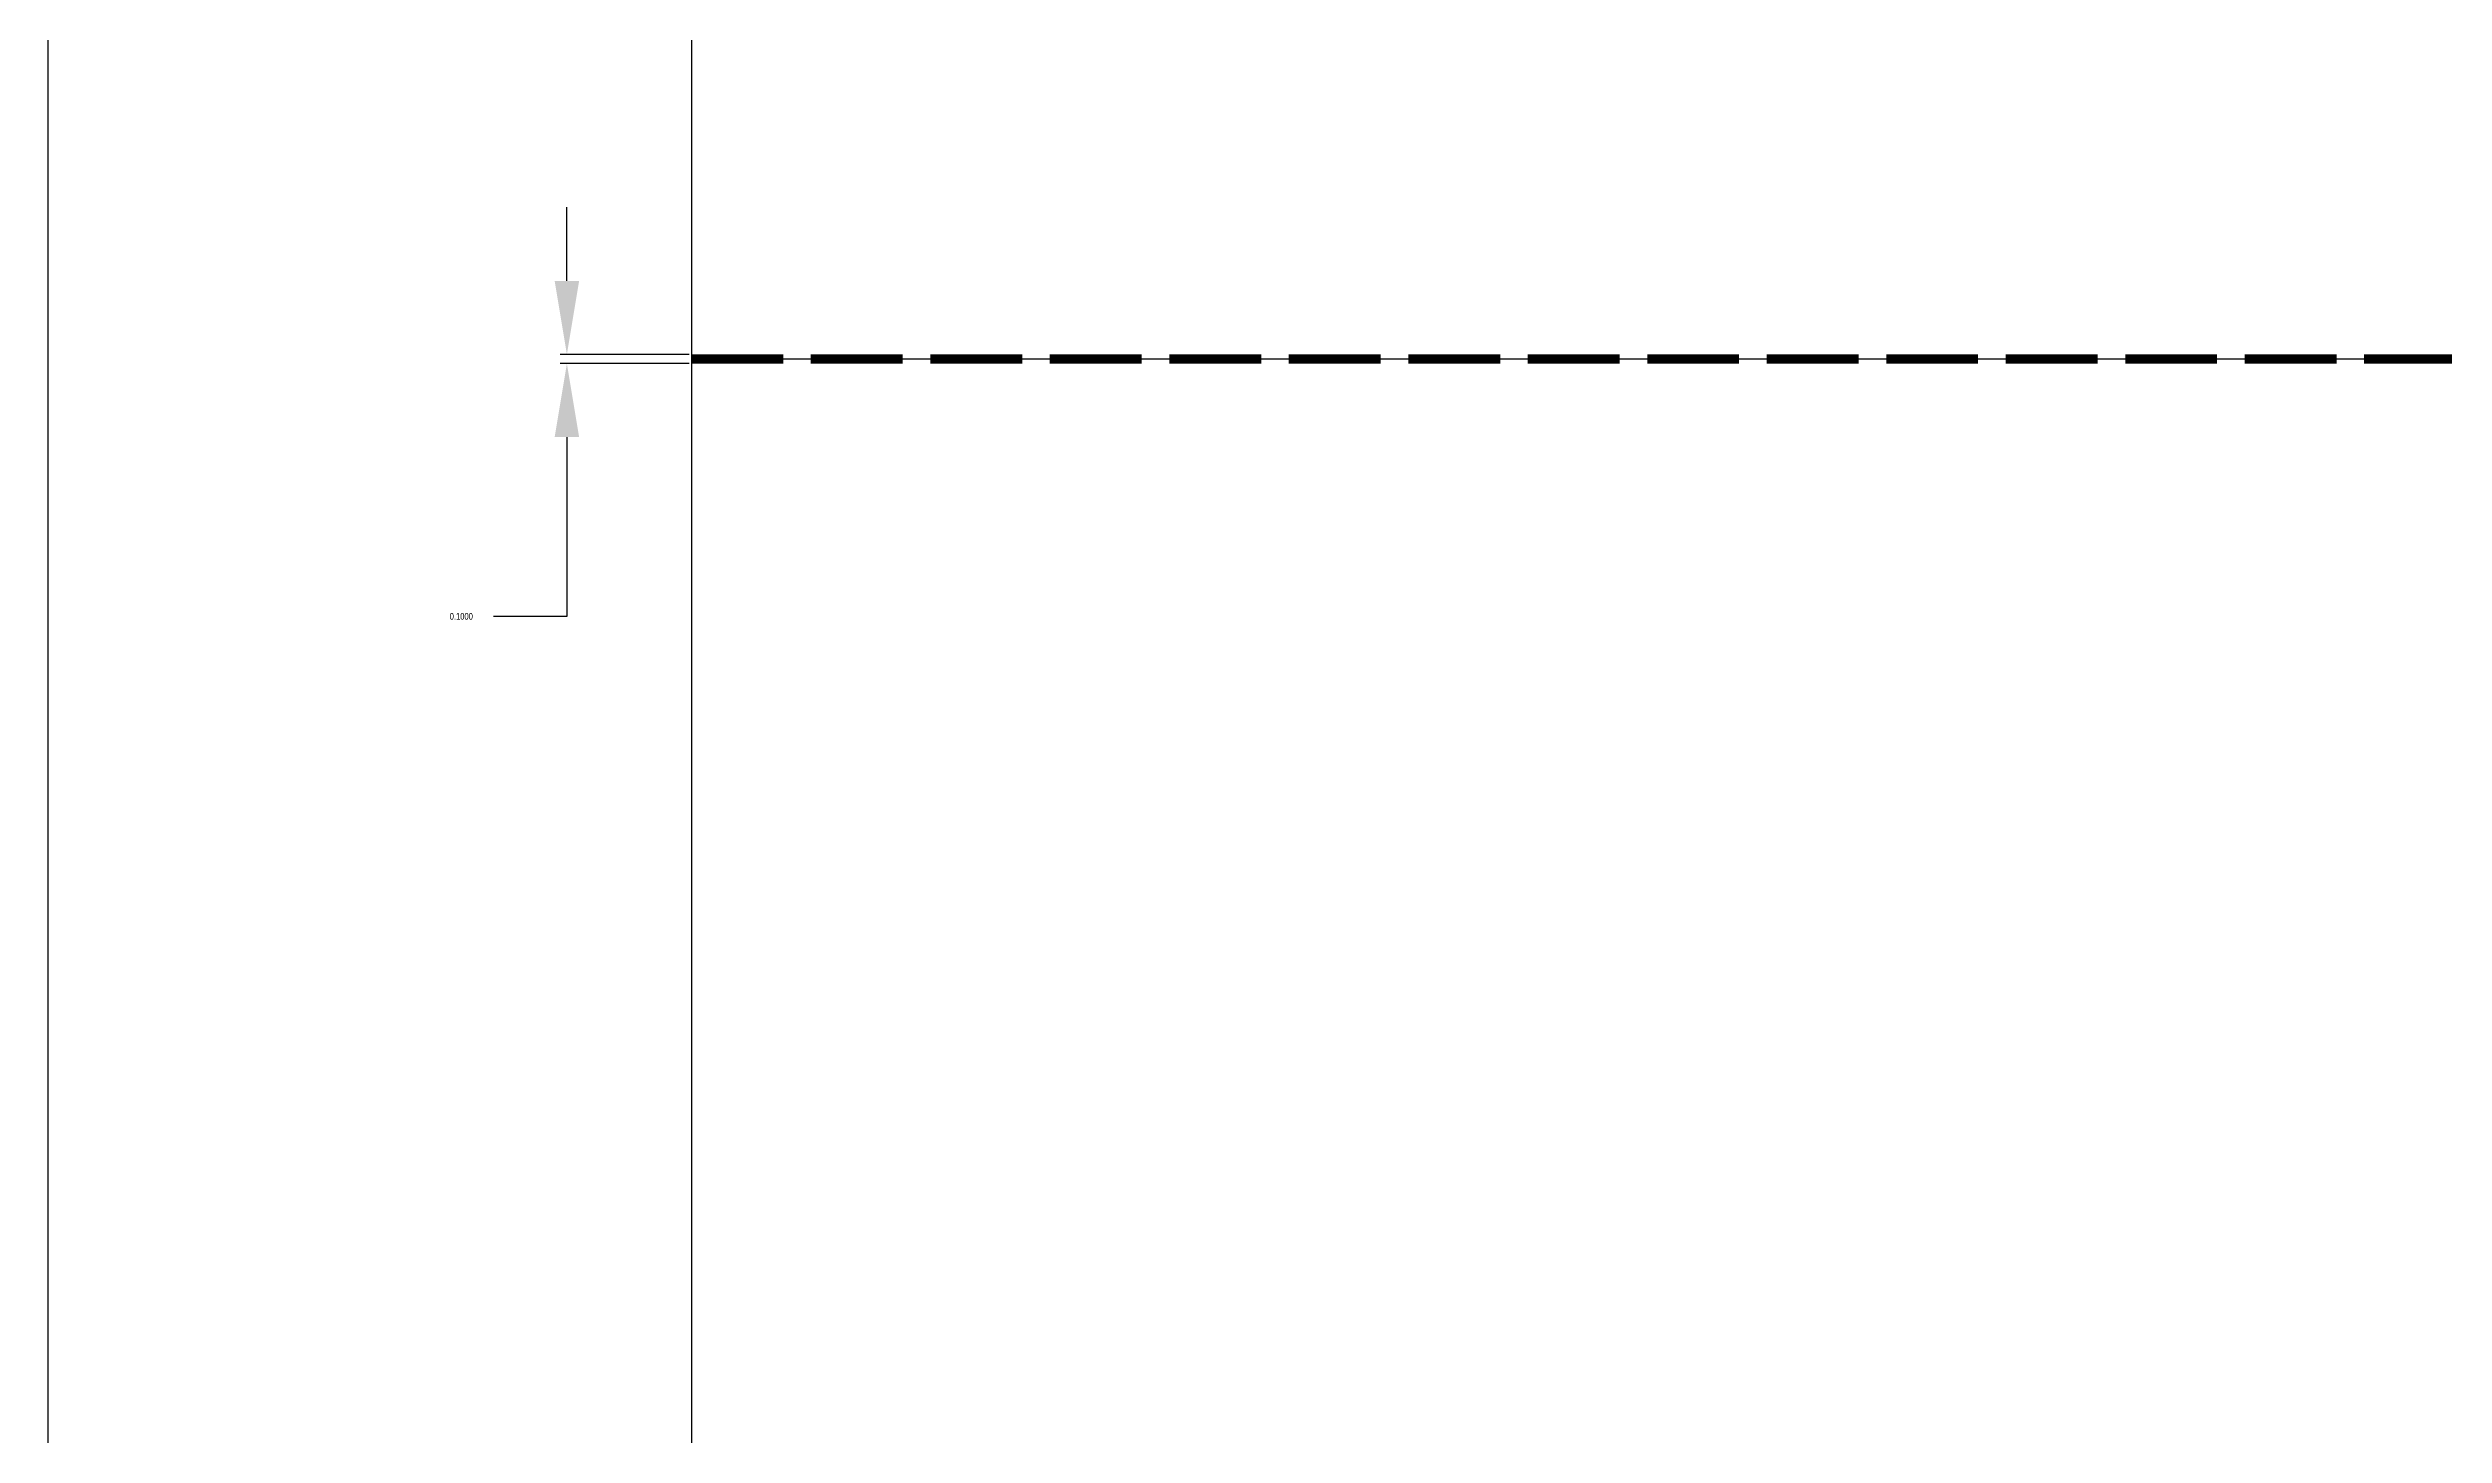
# Model space of a CAD drawing. Header units: metres. Extents: x 3 to 509016, y 4 to 6969473.
# Drawn here: x 508556.51 to 508582.58, y 6967672.25 to 6967687.35 of the extents above; entities that cross this region are included whole.
import ezdxf

# ---------------------------------------------------------------- set-up
doc = ezdxf.new("R2010")
doc.units = ezdxf.units.M
doc.layers.add('_Design Non Plottable', color=45, linetype='Continuous', plot=False)
doc.layers.add('CIV_LINEMARKING', color=252, linetype='Continuous')
doc.layers.add('XREF', color=7, linetype='Continuous')
doc.styles.get("Standard").update_dxf_attribs({"font": 'ARIALN.TTF'})
doc.dimstyles.get("Standard").update_dxf_attribs({"dimtxt": 2.5, "dimasz": 3, "dimexe": 1.5, "dimexo": 2.5, "dimgap": 1.5, "dimtad": 1, "dimdsep": 46, "dimtxsty": 'Standard', "dimcen": 1.5, "dimclrd": 1, "dimclre": 1, "dimclrt": 7, "dimazin": 2, "dimtfac": 1, "dimtmove": 0, "dimatfit": 3, "dimfxl": 1, "dimarcsym": 0})

# ---------------------------------------------------------------- blocks, each defined once
blk = doc.blocks.new('*D87')
at = {"layer": '_Design Non Plottable', "lineweight": -2, "transparency": 16777216}
for p, q in [((508562.159, 6967684.813), (508562.159, 6967685.613)), ((508563.488, 6967684.013), (508562.087, 6967684.013)), ((508563.488, 6967683.913), (508562.087, 6967683.913)), ((508562.159, 6967683.113), (508562.159, 6967681.162)), ((508562.159, 6967681.162), (508561.359, 6967681.162))]:
    blk.add_line(p, q, dxfattribs=at)
at = {"layer": '_Design Non Plottable', "transparency": 16777216}
for points in [[(508562.026, 6967684.813), (508562.292, 6967684.813), (508562.159, 6967684.013)], [(508562.026, 6967683.113), (508562.292, 6967683.113), (508562.159, 6967683.913)]]:
    blk.add_solid(points, dxfattribs=at)
at = {"layer": '_Design Non Plottable', "transparency": 16777216, "insert": (508561.01, 6967681.162), "char_height": 0.072, "attachment_point": 5}
blk.add_mtext('\\A1;0.1000', dxfattribs=at)
blk = doc.blocks.new('*U187')
at = {"layer": 'CIV_LINEMARKING', "const_width": 0.1}
blk.add_lwpolyline([(0, 0), (1, 0)], dxfattribs=at)
blk = doc.blocks.new('*U186')
at = {"layer": 'CIV_LINEMARKING', "color": 0, "linetype": 'ByBlock', "lineweight": -2, "transparency": 16777216}
for p in [(508563.513, 6967683.963), (508564.813, 6967683.963), (508566.113, 6967683.963), (508567.413, 6967683.963), (508568.713, 6967683.963), (508570.013, 6967683.963), (508571.313, 6967683.963), (508572.613, 6967683.963), (508573.913, 6967683.963), (508575.213, 6967683.963), (508576.513, 6967683.963), (508577.813, 6967683.963), (508579.113, 6967683.963), (508580.413, 6967683.963), (508581.713, 6967683.963)]:
    blk.add_blockref('*U187', p, dxfattribs=at)
blk = doc.blocks.new('*U204')
at = {"layer": 'CIV_LINEMARKING', "const_width": 0.1}
blk.add_lwpolyline([(0, 0), (1, 0)], dxfattribs=at)
blk = doc.blocks.new('*U203')
at = {"layer": 'CIV_LINEMARKING', "color": 0, "linetype": 'ByBlock', "lineweight": -2, "transparency": 16777216}
for p in [(508563.513, 6967683.963), (508564.813, 6967683.963), (508566.113, 6967683.963), (508567.413, 6967683.963), (508568.713, 6967683.963), (508570.013, 6967683.963), (508571.313, 6967683.963), (508572.613, 6967683.963), (508573.913, 6967683.963), (508575.213, 6967683.963), (508576.513, 6967683.963), (508577.813, 6967683.963), (508579.113, 6967683.963), (508580.413, 6967683.963), (508581.713, 6967683.963)]:
    blk.add_blockref('*U204', p, dxfattribs=at)
blk = doc.blocks.new('XD_DESIGN_1')
at = {"layer": '_Design Non Plottable'}
for p, q in [((508556.513, 6967766.749), (508556.513, 6967636.467)), ((508563.513, 6967761.749), (508563.513, 6967641.467))]:
    blk.add_line(p, q, dxfattribs=at)
blk.add_lwpolyline([(508563.513, 6967683.963), (508603.513, 6967683.963)], dxfattribs=at)
at = {"layer": 'CIV_LINEMARKING'}
blk.add_blockref('*U186', (0, 0), dxfattribs=at)
at = {"layer": '_Design Non Plottable'}
dim = blk.add_linear_dim(base=(508562.159, 6967683.913), p1=(508563.513, 6967684.013), p2=(508563.513, 6967683.913), angle=270, dimstyle='Standard', override={"dimscale": 0.4, "dimasz": 2, "dimgap": 0.5, "dimclrd": 256, "dimclre": 256, "dimclrt": 256}, dxfattribs=at)
dim.commit()
dim.dimension.update_dxf_attribs({"geometry": '*D87', "text_midpoint": (508561.01, 6967681.162), "dimtype": 128})
blk = doc.blocks.new('XD_DESIGN_2')
at = {"layer": '_Design Non Plottable'}
for p, q in [((508556.513, 6967766.749), (508556.513, 6967636.467)), ((508563.513, 6967761.749), (508563.513, 6967641.467))]:
    blk.add_line(p, q, dxfattribs=at)
blk.add_lwpolyline([(508563.513, 6967683.963), (508603.513, 6967683.963)], dxfattribs=at)
at = {"layer": 'CIV_LINEMARKING'}
blk.add_blockref('*U203', (0, 0), dxfattribs=at)
at = {"layer": '_Design Non Plottable'}
dim = blk.add_linear_dim(base=(508562.159, 6967683.913), p1=(508563.513, 6967684.013), p2=(508563.513, 6967683.913), angle=270, dimstyle='Standard', override={"dimscale": 0.4, "dimasz": 2, "dimgap": 0.5, "dimclrd": 256, "dimclre": 256, "dimclrt": 256}, dxfattribs=at)
dim.commit()
dim.dimension.update_dxf_attribs({"geometry": '*D87', "text_midpoint": (508561.01, 6967681.162), "dimtype": 128})

msp = doc.modelspace()

# ---------------------------------------------------------------- block references
msp.add_blockref('XD_DESIGN_1', (0, 0))

# ---------------------------------------------------------------- next in the draw order: block references
at = {"layer": 'XREF'}
msp.add_blockref('XD_DESIGN_2', (0, 0), dxfattribs=at)

doc.saveas('drawing.dxf')
